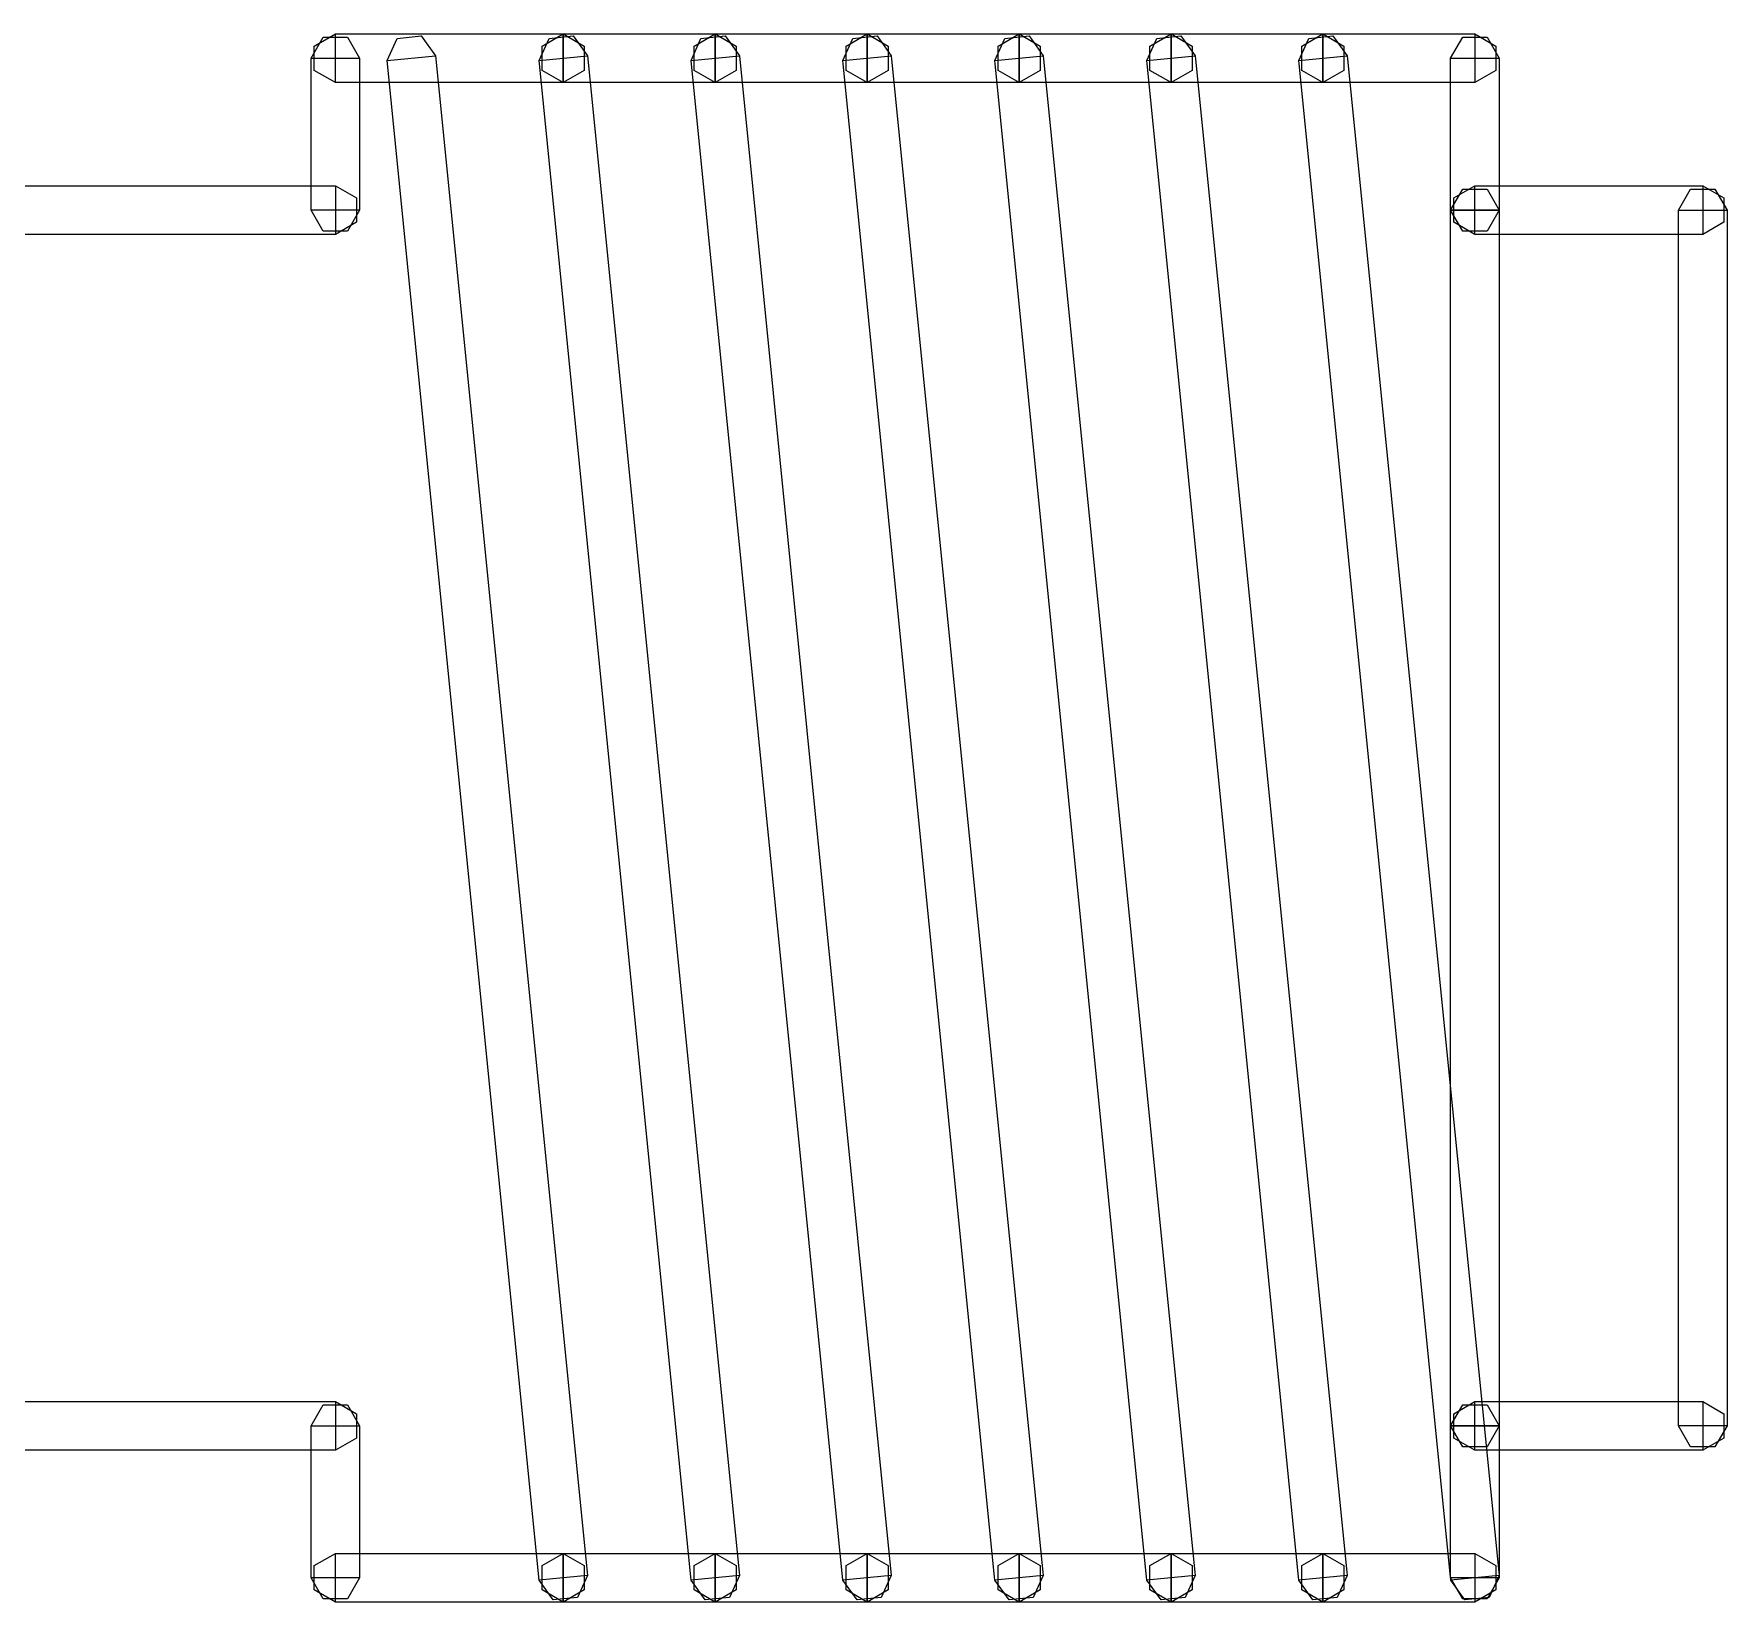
# Model space of a CAD drawing. Extents: x 92.4 to 147.7, y -28.8 to -5.5.
# Drawn here: x 140.65 to 147.72, y -15.47 to -8.92 of the extents above; entities that cross this region are included whole.
import ezdxf

# ---------------------------------------------------------------- set-up
doc = ezdxf.new("R2010")
doc.units = 0
doc.layers.add('LAYER_1', color=7, linetype='CONTINUOUS')

msp = doc.modelspace()

# ---------------------------------------------------------------- linework, layer by layer
at = {"layer": 'LAYER_1', "color": 53}
for points in [[(141.8054, -9.0187), (141.8562, -8.9307), (141.9578, -8.9307), (142.0086, -9.0187)], [(141.907, -9.1203), (141.819, -9.0695), (141.819, -8.9679), (141.907, -8.9171)], [(141.907, -9.1203), (141.907, -8.9171), (142.8595, -8.9171), (142.8595, -9.1203), (141.907, -9.1203)], [(141.907, -8.9171)], [(141.907, -8.9679)], [(142.1234, -9.0289), (142.1651, -8.9362), (142.2661, -8.926), (142.3255, -9.0084)], [(142.7584, -9.0289), (142.8001, -8.9362), (142.9011, -8.926), (142.9605, -9.0084)], [(142.8595, -9.1203), (142.7715, -9.0695), (142.7715, -8.9679), (142.8595, -8.9171)], [(142.8595, -8.9171), (142.9474, -8.9679), (142.9474, -9.0695), (142.8595, -9.1203)], [(142.8595, -9.1203), (142.8595, -8.9171), (143.4945, -8.9171), (143.4945, -9.1203), (142.8595, -9.1203)], [(142.8595, -8.9171)], [(142.8595, -8.9679)], [(143.3934, -9.0289), (143.4351, -8.9362), (143.5361, -8.926), (143.5955, -9.0084)], [(143.4945, -9.1203), (143.4065, -9.0695), (143.4065, -8.9679), (143.4945, -8.9171)], [(143.4945, -8.9171), (143.5824, -8.9679), (143.5824, -9.0695), (143.4945, -9.1203)], [(143.4945, -9.1203), (143.4945, -8.9171), (144.1295, -8.9171), (144.1295, -9.1203), (143.4945, -9.1203)], [(143.4945, -8.9171)], [(143.4945, -8.9679)], [(144.0284, -9.0289), (144.0701, -8.9362), (144.1711, -8.926), (144.2305, -9.0084)], [(144.1295, -9.1203), (144.0415, -9.0695), (144.0415, -8.9679), (144.1295, -8.9171)], [(144.1295, -8.9171), (144.2174, -8.9679), (144.2174, -9.0695), (144.1295, -9.1203)], [(144.1295, -9.1203), (144.1295, -8.9171), (144.7645, -8.9171), (144.7645, -9.1203), (144.1295, -9.1203)], [(144.1295, -8.9171)], [(144.1295, -8.9679)], [(144.6634, -9.0289), (144.7051, -8.9362), (144.8061, -8.926), (144.8655, -9.0084)], [(144.7645, -9.1203), (144.6765, -9.0695), (144.6765, -8.9679), (144.7645, -8.9171)], [(144.7645, -8.9171), (144.8524, -8.9679), (144.8524, -9.0695), (144.7645, -9.1203)], [(144.7645, -9.1203), (144.7645, -8.9171), (145.3995, -8.9171), (145.3995, -9.1203), (144.7645, -9.1203)], [(144.7645, -8.9171)], [(144.7645, -8.9679)], [(145.2984, -9.0289), (145.3401, -8.9362), (145.4411, -8.926), (145.5005, -9.0084)], [(145.3995, -9.1203), (145.3115, -9.0695), (145.3115, -8.9679), (145.3995, -8.9171)], [(145.3995, -8.9171), (145.4874, -8.9679), (145.4874, -9.0695), (145.3995, -9.1203)], [(145.3995, -9.1203), (145.3995, -8.9171), (146.0345, -8.9171), (146.0345, -9.1203), (145.3995, -9.1203)], [(145.3995, -8.9171)], [(145.3995, -8.9679)], [(145.9334, -9.0289), (145.9751, -8.9362), (146.0761, -8.926), (146.1355, -9.0084)], [(146.0345, -9.1203), (145.9465, -9.0695), (145.9465, -8.9679), (146.0345, -8.9171)], [(146.0345, -8.9171), (146.1224, -8.9679), (146.1224, -9.0695), (146.0345, -9.1203)], [(146.0345, -9.1203), (146.0345, -8.9171), (146.6695, -8.9171), (146.6695, -9.1203), (146.0345, -9.1203)], [(146.0345, -8.9171)], [(146.0345, -8.9679)], [(146.5679, -9.0187), (146.6187, -8.9307), (146.7203, -8.9307), (146.7711, -9.0187)], [(146.6695, -8.9171), (146.7574, -8.9679), (146.7574, -9.0695), (146.6695, -9.1203)], [(142.0086, -9.6537), (141.8054, -9.6537), (141.8054, -9.0187), (142.0086, -9.0187), (142.0086, -9.6537)], [(141.907, -9.0187), (141.907, -9.0187), (141.907, -9.0187), (141.907, -9.0187), (141.907, -9.0187), (141.907, -9.0187), (141.907, -9.0187)], [(141.907, -9.0187)], [(141.907, -9.0187), (141.907, -9.0187), (141.907, -9.0187), (141.907, -9.0187), (141.907, -9.0187), (141.907, -9.0187), (141.907, -9.0187)], [(141.9578, -9.0187)], [(142.0086, -9.0187)], [(142.9605, -15.3585), (142.7584, -15.3788), (142.1234, -9.0288), (142.3255, -9.0085), (142.9605, -15.3585)], [(142.2244, -9.0187), (142.2244, -9.0187), (142.2244, -9.0187), (142.2245, -9.0187), (142.2245, -9.0186)], [(142.275, -9.0136)], [(142.3255, -9.0084)], [(143.5955, -15.3585), (143.3934, -15.3788), (142.7584, -9.0288), (142.9605, -9.0085), (143.5955, -15.3585)], [(142.8594, -9.0187), (142.8594, -9.0187), (142.8594, -9.0187), (142.8595, -9.0187), (142.8595, -9.0186)], [(142.8595, -9.0187), (142.8595, -9.0187), (142.8595, -9.0187), (142.8595, -9.0187), (142.8595, -9.0187), (142.8595, -9.0187), (142.8595, -9.0187)], [(142.8595, -9.0187)], [(142.8595, -9.0187), (142.8595, -9.0187), (142.8595, -9.0187), (142.8595, -9.0187), (142.8595, -9.0187), (142.8595, -9.0187), (142.8595, -9.0187)], [(142.91, -9.0136)], [(142.9605, -9.0084)], [(144.2305, -15.3585), (144.0284, -15.3788), (143.3934, -9.0288), (143.5955, -9.0085), (144.2305, -15.3585)], [(143.4944, -9.0187), (143.4944, -9.0187), (143.4944, -9.0187), (143.4945, -9.0187), (143.4945, -9.0186)], [(143.4945, -9.0187), (143.4945, -9.0187), (143.4945, -9.0187), (143.4945, -9.0187), (143.4945, -9.0187), (143.4945, -9.0187), (143.4945, -9.0187)], [(143.4945, -9.0187)], [(143.4945, -9.0187), (143.4945, -9.0187), (143.4945, -9.0187), (143.4945, -9.0187), (143.4945, -9.0187), (143.4945, -9.0187), (143.4945, -9.0187)], [(143.545, -9.0136)], [(143.5955, -9.0084)], [(144.8655, -15.3585), (144.6634, -15.3788), (144.0284, -9.0288), (144.2305, -9.0085), (144.8655, -15.3585)], [(144.1294, -9.0187), (144.1294, -9.0187), (144.1294, -9.0187), (144.1295, -9.0187), (144.1295, -9.0186)], [(144.1295, -9.0187), (144.1295, -9.0187), (144.1295, -9.0187), (144.1295, -9.0187), (144.1295, -9.0187), (144.1295, -9.0187), (144.1295, -9.0187)], [(144.1295, -9.0187)], [(144.1295, -9.0187), (144.1295, -9.0187), (144.1295, -9.0187), (144.1295, -9.0187), (144.1295, -9.0187), (144.1295, -9.0187), (144.1295, -9.0187)], [(144.18, -9.0136)], [(144.2305, -9.0084)], [(145.5005, -15.3585), (145.2984, -15.3788), (144.6634, -9.0288), (144.8655, -9.0085), (145.5005, -15.3585)], [(144.7644, -9.0187), (144.7644, -9.0187), (144.7644, -9.0187), (144.7645, -9.0187), (144.7645, -9.0186)], [(144.7645, -9.0187), (144.7645, -9.0187), (144.7645, -9.0187), (144.7645, -9.0187), (144.7645, -9.0187), (144.7645, -9.0187), (144.7645, -9.0187)], [(144.7645, -9.0187)], [(144.7645, -9.0187), (144.7645, -9.0187), (144.7645, -9.0187), (144.7645, -9.0187), (144.7645, -9.0187), (144.7645, -9.0187), (144.7645, -9.0187)], [(144.815, -9.0136)], [(144.8655, -9.0084)], [(146.1355, -15.3585), (145.9334, -15.3788), (145.2984, -9.0288), (145.5005, -9.0085), (146.1355, -15.3585)], [(145.3994, -9.0187), (145.3994, -9.0187), (145.3994, -9.0187), (145.3995, -9.0187), (145.3995, -9.0186)], [(145.3995, -9.0187), (145.3995, -9.0187), (145.3995, -9.0187), (145.3995, -9.0187), (145.3995, -9.0187), (145.3995, -9.0187), (145.3995, -9.0187)], [(145.3995, -9.0187)], [(145.3995, -9.0187), (145.3995, -9.0187), (145.3995, -9.0187), (145.3995, -9.0187), (145.3995, -9.0187), (145.3995, -9.0187), (145.3995, -9.0187)], [(145.45, -9.0136)], [(145.5005, -9.0084)], [(146.7705, -15.3585), (146.5684, -15.3788), (145.9334, -9.0288), (146.1355, -9.0085), (146.7705, -15.3585)], [(146.0344, -9.0187), (146.0344, -9.0187), (146.0344, -9.0187), (146.0345, -9.0187), (146.0345, -9.0186)], [(146.0345, -9.0187), (146.0345, -9.0187), (146.0345, -9.0187), (146.0345, -9.0187), (146.0345, -9.0187), (146.0345, -9.0187), (146.0345, -9.0187)], [(146.0345, -9.0187)], [(146.0345, -9.0187), (146.0345, -9.0187), (146.0345, -9.0187), (146.0345, -9.0187), (146.0345, -9.0187), (146.0345, -9.0187), (146.0345, -9.0187)], [(146.085, -9.0136)], [(146.1355, -9.0084)], [(146.5679, -9.0187), (146.7711, -9.0187), (146.7711, -9.6537), (146.5679, -9.6537), (146.5679, -9.0187)], [(146.6695, -9.0187), (146.6695, -9.0187), (146.6695, -9.0187), (146.6695, -9.0187), (146.6695, -9.0187), (146.6695, -9.0187), (146.6695, -9.0187)], [(146.6695, -9.0187)], [(146.6695, -9.0187), (146.6695, -9.0187), (146.6695, -9.0187), (146.6695, -9.0187), (146.6695, -9.0187), (146.6695, -9.0187), (146.6695, -9.0187)], [(146.7203, -9.0187)], [(146.7711, -9.0187)], [(142.8595, -9.0695)], [(142.8595, -9.1203)], [(143.4945, -9.0695)], [(143.4945, -9.1203)], [(144.1295, -9.0695)], [(144.1295, -9.1203)], [(144.7645, -9.0695)], [(144.7645, -9.1203)], [(145.3995, -9.0695)], [(145.3995, -9.1203)], [(146.0345, -9.0695)], [(146.0345, -9.1203)], [(146.6695, -9.0695)], [(146.6695, -9.1203)], [(140.002, -9.7553), (140.002, -9.5521), (141.907, -9.5521), (141.907, -9.7553), (140.002, -9.7553)], [(141.907, -9.5521), (141.9949, -9.6029), (141.9949, -9.7045), (141.907, -9.7553)], [(146.6695, -9.7553), (146.5815, -9.7045), (146.5815, -9.6029), (146.6695, -9.5521)], [(146.6695, -9.7553), (146.6695, -9.5521), (147.622, -9.5521), (147.622, -9.7553), (146.6695, -9.7553)], [(146.6695, -9.5521)], [(147.622, -9.5521), (147.7099, -9.6029), (147.7099, -9.7045), (147.622, -9.7553)], [(146.5679, -9.6537), (146.6187, -9.5657), (146.7203, -9.5657), (146.7711, -9.6537)], [(146.6695, -9.6029)], [(147.5204, -9.6537), (147.5711, -9.5657), (147.6728, -9.5657), (147.7236, -9.6537)], [(141.8054, -9.6537)], [(142.0086, -9.6537), (141.9578, -9.7416), (141.8562, -9.7416), (141.8054, -9.6537)], [(141.8562, -9.6537)], [(141.907, -9.6537), (141.907, -9.6537), (141.907, -9.6537), (141.907, -9.6537), (141.907, -9.6537), (141.907, -9.6537), (141.907, -9.6537)], [(141.907, -9.6537)], [(141.907, -9.6537), (141.907, -9.6537), (141.907, -9.6537), (141.907, -9.6537), (141.907, -9.6537), (141.907, -9.6537), (141.907, -9.6537)], [(146.5679, -9.6537)], [(146.7711, -9.6537), (146.7203, -9.7416), (146.6187, -9.7416), (146.5679, -9.6537)], [(146.7711, -14.7337), (146.5679, -14.7337), (146.5679, -9.6537), (146.7711, -9.6537), (146.7711, -14.7337)], [(146.6187, -9.6537)], [(146.6695, -9.6537), (146.6695, -9.6537), (146.6695, -9.6537), (146.6695, -9.6537), (146.6695, -9.6537), (146.6695, -9.6537), (146.6695, -9.6537)], [(146.6695, -9.6537)], [(146.6695, -9.6537), (146.6695, -9.6537), (146.6695, -9.6537), (146.6695, -9.6537), (146.6695, -9.6537), (146.6695, -9.6537), (146.6695, -9.6537)], [(146.6695, -9.6537), (146.6695, -9.6537), (146.6695, -9.6537), (146.6695, -9.6537), (146.6695, -9.6537), (146.6695, -9.6537), (146.6695, -9.6537)], [(146.7203, -9.6537)], [(146.7711, -9.6537)], [(147.5204, -9.6537), (147.7236, -9.6537), (147.7236, -14.7337), (147.5204, -14.7337), (147.5204, -9.6537)], [(147.622, -9.6537), (147.622, -9.6537), (147.622, -9.6537), (147.622, -9.6537), (147.622, -9.6537), (147.622, -9.6537), (147.622, -9.6537)], [(147.622, -9.6537)], [(147.622, -9.6537), (147.622, -9.6537), (147.622, -9.6537), (147.622, -9.6537), (147.622, -9.6537), (147.622, -9.6537), (147.622, -9.6537)], [(147.6728, -9.6537)], [(147.7236, -9.6537)], [(141.907, -9.7045)], [(141.907, -9.7553)], [(147.622, -9.7045)], [(147.622, -9.7553)], [(141.907, -14.6321), (141.907, -14.8353), (140.002, -14.8353), (140.002, -14.6321), (141.907, -14.6321)], [(141.8054, -14.7337), (141.8562, -14.6457), (141.9578, -14.6457), (142.0086, -14.7337)], [(141.907, -14.6321), (141.9949, -14.6829), (141.9949, -14.7845), (141.907, -14.8353)], [(146.5679, -14.7337), (146.6187, -14.6457), (146.7203, -14.6457), (146.7711, -14.7337)], [(146.6695, -14.8353), (146.5815, -14.7845), (146.5815, -14.6829), (146.6695, -14.6321)], [(147.622, -14.6321), (147.622, -14.8353), (146.6695, -14.8353), (146.6695, -14.6321), (147.622, -14.6321)], [(146.6695, -14.6321)], [(147.622, -14.6321), (147.7099, -14.6829), (147.7099, -14.7845), (147.622, -14.8353)], [(146.6695, -14.6829)], [(142.0086, -15.3687), (141.8054, -15.3687), (141.8054, -14.7337), (142.0086, -14.7337), (142.0086, -15.3687)], [(141.907, -14.7337), (141.907, -14.7337), (141.907, -14.7337), (141.907, -14.7337), (141.907, -14.7337), (141.907, -14.7337), (141.907, -14.7337)], [(141.907, -14.7337)], [(141.907, -14.7337), (141.907, -14.7337), (141.907, -14.7337), (141.907, -14.7337), (141.907, -14.7337), (141.907, -14.7337), (141.907, -14.7337)], [(141.907, -14.7845)], [(141.9578, -14.7337)], [(142.0086, -14.7337)], [(146.5679, -14.7337), (146.7711, -14.7337), (146.7711, -15.3687), (146.5679, -15.3687), (146.5679, -14.7337)], [(146.5679, -14.7337)], [(146.7711, -14.7337), (146.7203, -14.8216), (146.6187, -14.8216), (146.5679, -14.7337)], [(146.6187, -14.7337)], [(146.6695, -14.7337), (146.6695, -14.7337), (146.6695, -14.7337), (146.6695, -14.7337), (146.6695, -14.7337), (146.6695, -14.7337), (146.6695, -14.7337)], [(146.6695, -14.7337)], [(146.6695, -14.7337), (146.6695, -14.7337), (146.6695, -14.7337), (146.6695, -14.7337), (146.6695, -14.7337), (146.6695, -14.7337), (146.6695, -14.7337)], [(146.6695, -14.7337)], [(146.6695, -14.7337), (146.6695, -14.7337), (146.6695, -14.7337), (146.6695, -14.7337), (146.6695, -14.7337), (146.6695, -14.7337), (146.6695, -14.7337)], [(146.7203, -14.7337)], [(146.7711, -14.7337)], [(147.5204, -14.7337)], [(147.7236, -14.7337), (147.6728, -14.8216), (147.5711, -14.8216), (147.5204, -14.7337)], [(147.5712, -14.7337)], [(147.622, -14.7337)], [(147.622, -14.7337), (147.622, -14.7337), (147.622, -14.7337), (147.622, -14.7337), (147.622, -14.7337), (147.622, -14.7337), (147.622, -14.7337)], [(147.622, -14.7337), (147.622, -14.7337), (147.622, -14.7337), (147.622, -14.7337), (147.622, -14.7337), (147.622, -14.7337), (147.622, -14.7337)], [(147.622, -14.7845)], [(141.907, -14.8353)], [(147.622, -14.8353)], [(141.907, -15.4703), (141.819, -15.4195), (141.819, -15.3179), (141.907, -15.2671)], [(142.8595, -15.2671), (142.8595, -15.4703), (141.907, -15.4703), (141.907, -15.2671), (142.8595, -15.2671)], [(141.907, -15.2671)], [(142.8595, -15.4703), (142.7715, -15.4195), (142.7715, -15.3179), (142.8595, -15.2671)], [(143.4945, -15.2671), (143.4945, -15.4703), (142.8595, -15.4703), (142.8595, -15.2671), (143.4945, -15.2671)], [(142.8595, -15.2671)], [(142.8595, -15.2671), (142.9474, -15.3179), (142.9474, -15.4195), (142.8595, -15.4703)], [(143.4945, -15.4703), (143.4065, -15.4195), (143.4065, -15.3179), (143.4945, -15.2671)], [(144.1295, -15.2671), (144.1295, -15.4703), (143.4945, -15.4703), (143.4945, -15.2671), (144.1295, -15.2671)], [(143.4945, -15.2671)], [(143.4945, -15.2671), (143.5824, -15.3179), (143.5824, -15.4195), (143.4945, -15.4703)], [(144.1295, -15.4703), (144.0415, -15.4195), (144.0415, -15.3179), (144.1295, -15.2671)], [(144.7645, -15.2671), (144.7645, -15.4703), (144.1295, -15.4703), (144.1295, -15.2671), (144.7645, -15.2671)], [(144.1295, -15.2671)], [(144.1295, -15.2671), (144.2174, -15.3179), (144.2174, -15.4195), (144.1295, -15.4703)], [(144.7645, -15.4703), (144.6765, -15.4195), (144.6765, -15.3179), (144.7645, -15.2671)], [(145.3995, -15.2671), (145.3995, -15.4703), (144.7645, -15.4703), (144.7645, -15.2671), (145.3995, -15.2671)], [(144.7645, -15.2671)], [(144.7645, -15.2671), (144.8524, -15.3179), (144.8524, -15.4195), (144.7645, -15.4703)], [(145.3995, -15.4703), (145.3115, -15.4195), (145.3115, -15.3179), (145.3995, -15.2671)], [(146.0345, -15.2671), (146.0345, -15.4703), (145.3995, -15.4703), (145.3995, -15.2671), (146.0345, -15.2671)], [(145.3995, -15.2671)], [(145.3995, -15.2671), (145.4874, -15.3179), (145.4874, -15.4195), (145.3995, -15.4703)], [(146.0345, -15.4703), (145.9465, -15.4195), (145.9465, -15.3179), (146.0345, -15.2671)], [(146.6695, -15.2671), (146.6695, -15.4703), (146.0345, -15.4703), (146.0345, -15.2671), (146.6695, -15.2671)], [(146.0345, -15.2671)], [(146.0345, -15.2671), (146.1224, -15.3179), (146.1224, -15.4195), (146.0345, -15.4703)], [(146.6695, -15.2671), (146.7574, -15.3179), (146.7574, -15.4195), (146.6695, -15.4703)], [(141.907, -15.3179)], [(142.8595, -15.3179)], [(143.4945, -15.3179)], [(144.1295, -15.3179)], [(144.7645, -15.3179)], [(145.3995, -15.3179)], [(146.0345, -15.3179)], [(141.8054, -15.3687)], [(142.0086, -15.3687), (141.9578, -15.4566), (141.8562, -15.4566), (141.8054, -15.3687)], [(141.8562, -15.3687)], [(141.907, -15.3687), (141.907, -15.3687), (141.907, -15.3687), (141.907, -15.3687), (141.907, -15.3687), (141.907, -15.3687), (141.907, -15.3687)], [(141.907, -15.3687)], [(141.907, -15.3687), (141.907, -15.3687), (141.907, -15.3687), (141.907, -15.3687), (141.907, -15.3687), (141.907, -15.3687), (141.907, -15.3687)], [(142.9605, -15.3584), (142.9188, -15.4511), (142.8178, -15.4613), (142.7584, -15.3789)], [(142.7584, -15.3789)], [(142.809, -15.3738)], [(142.8595, -15.3686), (142.8595, -15.3686), (142.8595, -15.3686), (142.8594, -15.3686), (142.8594, -15.3687)], [(142.8595, -15.3687), (142.8595, -15.3687), (142.8595, -15.3687), (142.8595, -15.3687), (142.8595, -15.3687), (142.8595, -15.3687), (142.8595, -15.3687)], [(142.8595, -15.3687)], [(142.8595, -15.3687), (142.8595, -15.3687), (142.8595, -15.3687), (142.8595, -15.3687), (142.8595, -15.3687), (142.8595, -15.3687), (142.8595, -15.3687)], [(142.8595, -15.3687)], [(142.8595, -15.4195)], [(143.5955, -15.3584), (143.5538, -15.4511), (143.4528, -15.4613), (143.3934, -15.3789)], [(143.3934, -15.3789)], [(143.444, -15.3738)], [(143.4945, -15.3686), (143.4945, -15.3686), (143.4945, -15.3686), (143.4944, -15.3686), (143.4944, -15.3687)], [(143.4945, -15.3687), (143.4945, -15.3687), (143.4945, -15.3687), (143.4945, -15.3687), (143.4945, -15.3687), (143.4945, -15.3687), (143.4945, -15.3687)], [(143.4945, -15.3687)], [(143.4945, -15.3687), (143.4945, -15.3687), (143.4945, -15.3687), (143.4945, -15.3687), (143.4945, -15.3687), (143.4945, -15.3687), (143.4945, -15.3687)], [(143.4945, -15.3687)], [(143.4945, -15.4195)], [(144.2305, -15.3584), (144.1888, -15.4511), (144.0878, -15.4613), (144.0284, -15.3789)], [(144.0284, -15.3789)], [(144.079, -15.3738)], [(144.1295, -15.3686), (144.1295, -15.3686), (144.1295, -15.3686), (144.1294, -15.3686), (144.1294, -15.3687)], [(144.1295, -15.3687), (144.1295, -15.3687), (144.1295, -15.3687), (144.1295, -15.3687), (144.1295, -15.3687), (144.1295, -15.3687), (144.1295, -15.3687)], [(144.1295, -15.3687)], [(144.1295, -15.3687), (144.1295, -15.3687), (144.1295, -15.3687), (144.1295, -15.3687), (144.1295, -15.3687), (144.1295, -15.3687), (144.1295, -15.3687)], [(144.1295, -15.3687)], [(144.1295, -15.4195)], [(144.8655, -15.3584), (144.8238, -15.4511), (144.7228, -15.4613), (144.6634, -15.3789)], [(144.6634, -15.3789)], [(144.714, -15.3738)], [(144.7645, -15.3686), (144.7645, -15.3686), (144.7645, -15.3686), (144.7644, -15.3686), (144.7644, -15.3687)], [(144.7645, -15.3687), (144.7645, -15.3687), (144.7645, -15.3687), (144.7645, -15.3687), (144.7645, -15.3687), (144.7645, -15.3687), (144.7645, -15.3687)], [(144.7645, -15.3687)], [(144.7645, -15.3687), (144.7645, -15.3687), (144.7645, -15.3687), (144.7645, -15.3687), (144.7645, -15.3687), (144.7645, -15.3687), (144.7645, -15.3687)], [(144.7645, -15.3687)], [(144.7645, -15.4195)], [(145.5005, -15.3584), (145.4588, -15.4511), (145.3578, -15.4613), (145.2984, -15.3789)], [(145.2984, -15.3789)], [(145.349, -15.3738)], [(145.3995, -15.3686), (145.3995, -15.3686), (145.3995, -15.3686), (145.3994, -15.3686), (145.3994, -15.3687)], [(145.3995, -15.3687), (145.3995, -15.3687), (145.3995, -15.3687), (145.3995, -15.3687), (145.3995, -15.3687), (145.3995, -15.3687), (145.3995, -15.3687)], [(145.3995, -15.3687)], [(145.3995, -15.3687), (145.3995, -15.3687), (145.3995, -15.3687), (145.3995, -15.3687), (145.3995, -15.3687), (145.3995, -15.3687), (145.3995, -15.3687)], [(145.3995, -15.3687)], [(145.3995, -15.4195)], [(146.1355, -15.3584), (146.0938, -15.4511), (145.9928, -15.4613), (145.9334, -15.3789)], [(145.9334, -15.3789)], [(145.984, -15.3738)], [(146.0345, -15.3686), (146.0345, -15.3686), (146.0345, -15.3686), (146.0344, -15.3686), (146.0344, -15.3687)], [(146.0345, -15.3687), (146.0345, -15.3687), (146.0345, -15.3687), (146.0345, -15.3687), (146.0345, -15.3687), (146.0345, -15.3687), (146.0345, -15.3687)], [(146.0345, -15.3687)], [(146.0345, -15.3687), (146.0345, -15.3687), (146.0345, -15.3687), (146.0345, -15.3687), (146.0345, -15.3687), (146.0345, -15.3687), (146.0345, -15.3687)], [(146.0345, -15.3687)], [(146.0345, -15.4195)], [(146.5679, -15.3687)], [(146.7711, -15.3687), (146.7203, -15.4566), (146.6187, -15.4566), (146.5679, -15.3687)], [(146.7705, -15.3584), (146.7288, -15.4511), (146.6278, -15.4613), (146.5684, -15.3789)], [(146.5684, -15.3789)], [(146.6187, -15.3687)], [(146.619, -15.3738)], [(146.6695, -15.3686), (146.6695, -15.3686), (146.6695, -15.3686), (146.6694, -15.3686), (146.6694, -15.3687)], [(146.6695, -15.3687), (146.6695, -15.3687), (146.6695, -15.3687), (146.6695, -15.3687), (146.6695, -15.3687), (146.6695, -15.3687), (146.6695, -15.3687)], [(146.6695, -15.3687)], [(146.6695, -15.3687), (146.6695, -15.3687), (146.6695, -15.3687), (146.6695, -15.3687), (146.6695, -15.3687), (146.6695, -15.3687), (146.6695, -15.3687)], [(146.6695, -15.3687)], [(146.6695, -15.4195)], [(142.8595, -15.4703)], [(143.4945, -15.4703)], [(144.1295, -15.4703)], [(144.7645, -15.4703)], [(145.3995, -15.4703)], [(146.0345, -15.4703)], [(146.6695, -15.4703)]]:
    msp.add_lwpolyline(points, dxfattribs=at)

doc.saveas('drawing.dxf')
